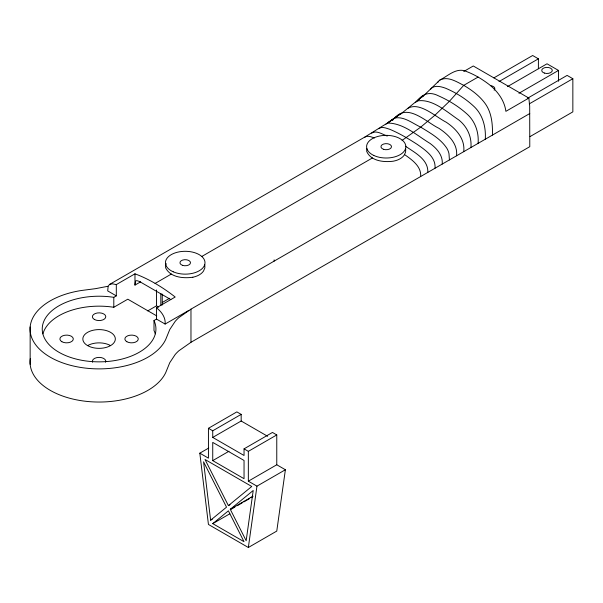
<?xml version="1.0" encoding="UTF-8"?>
<svg xmlns="http://www.w3.org/2000/svg" width="603" height="603" viewBox="0 0 603 603"><rect width="100%" height="100%" fill="white"/><g stroke="black" fill="none" stroke-linecap="round" stroke-linejoin="round"><path stroke-width="0.9" d="M538.396 68.765L538.396 58.823L532.653 55.506L493.887 77.885M140.672 281.812L134.974 285.098L135.517 281.058L136.806 280.629L139.316 281.405L170.837 299.593M405.736 149.039L405.578 152.212L404.093 155.333A19.507 12.444 5.9 0 1 393.148 161.22C383.855 162.395 370.875 161.152 366.692 151.421L366.858 148.617M208.759 448.014L199.819 453.17L208.434 524.452L248.346 547.494L256.961 486.154L285.385 469.745L276.769 464.77L248.346 481.186L248.346 451.345L276.769 434.936L276.769 464.77M285.385 469.745L276.769 531.085L248.346 547.494M166.27 263.677L165.606 265.003L165.629 267.845C170.325 277.486 183.395 278.586 192.847 277.237M422.507 96.812L439.806 80.086C448.21 75.835 456.87 66.699 467.016 71.719C475.013 74.84 482.377 79.317 489.176 84.518C497.55 91.189 504.485 100.49 505.887 111.336L528.854 98.07L529.683 106.068L529.781 146.68L190.97 342.293L178.857 350.788A68.968 39.821 0 0 0 175.194 354.504L169.752 362.704L165.765 372.503A69.028 39.851 0 0 1 86.862 401.41A69.028 39.851 0 0 1 30.361 358.438M437.642 82.566L438.615 81.201M400.369 114.351L423.291 95.696L415.331 102.653M430.467 89.327C433.972 84.601 440.846 86.523 445.481 88.181C455.589 92.447 465.064 98.297 473.159 105.721C482.702 114.065 486.108 126.954 485.272 139.218M386.01 124.135L400.972 113.552L387.397 123.057L365.086 136.896L109.535 284.435L108.148 286.289L107.703 290.902L116.311 295.877L116.311 284.593L134.974 273.815C149.499 279.227 163.006 287.48 175.179 297.023L156.509 307.801L156.509 319.085L153.999 320.54A56.848 32.818 0 0 1 104.04 361.725A56.848 32.818 0 0 1 42.451 326.17A56.848 32.818 0 0 1 113.801 297.332L116.311 295.877M408.156 108.223C419.65 101.568 436.014 117.103 446.107 122.153C455.996 128.643 465.245 138.946 463.737 151.654M378.835 128.733C381.85 125.944 386.417 128.386 389.711 129.268C399.45 133.346 408.555 138.773 417.397 144.494C425.319 150.109 435.961 157.059 435.027 168.229M371.621 133.173C376.408 129.864 382.596 134.514 387.239 136.044M364.476 137.401C367.34 134.982 371.456 137.054 374.516 137.951M210.62 520.193L226.524 507.161L203.565 461.823L210.62 520.193L212.248 519.258M228.394 505.631L251.76 486.47L205.02 459.486L228.394 505.631L230.014 504.696M212.769 523.638L228.394 510.831L244.011 541.675L212.769 523.638L229.826 513.794M230.256 509.309L253.215 490.488L246.16 540.71L230.256 509.309L252.996 496.179M392.651 120.434A11.05 6.384 60 0 1 394.611 118.075C407.749 102.766 426.253 122.213 438.931 128.318C448.142 134.454 457.941 143.604 456.561 155.8M393.834 118.625L387.397 123.057C403.384 122.952 416.997 135.524 430.09 143.461C436.61 148.308 443.137 155.288 442.203 164.084M402.088 140.409L420.713 127.143L435.027 115.12L449.386 101.327L463.737 85.347L478.096 77.056M529.781 113.53L190.97 309.135L178.857 317.63A68.968 39.821 0 0 0 175.194 321.354L169.752 329.555L165.765 339.346A69.028 39.851 0 0 1 50.275 357.21A69.028 39.851 0 0 1 81.217 290.533L95.56 288.656L107.899 286.282M463.775 71.471L473.28 65.983L528.854 98.07M498.998 81.563L538.396 58.823M42.934 333.843A56.848 32.818 0 0 1 113.801 307.274L127.798 299.194L156.742 315.904M155.077 283.44L171.358 274.041M201.53 256.622L372.458 157.941M507.44 86.644L547.011 63.797L558.491 70.423L558.491 81.277M518.927 93.269L558.491 70.423M147.735 310.892L156.509 305.827L158.664 307.07M162.252 302.51L169.556 298.289M527.715 98.146L567.106 75.398L572.85 78.714L572.85 111.872L530.052 136.579M529.246 103.889L572.85 78.714M199.819 453.17L208.434 458.144L208.434 428.303L236.858 411.887L241.17 414.374L241.17 421.007L212.738 437.416L212.738 430.791L241.17 414.374M212.738 460.624L244.042 478.699L244.042 460.458L212.738 442.391L212.738 460.624L228.982 451.248M212.738 437.416L244.042 455.491L244.042 448.858L272.466 432.449L276.769 434.936M230.828 509.429L234.891 507.085M237.326 505.676L242.195 502.864M243.823 501.922L249.506 498.643M251.134 497.709L252.755 496.766M156.509 319.085L165.124 324.06L188.882 310.372M109.535 284.435L112.475 283.825L116.311 284.593M439.806 80.086C447.81 75.865 456.592 81.789 463.737 85.347C471.569 89.953 479.031 95.462 484.571 102.751C491.633 111.932 492.734 123.901 492.455 135.08M394.611 118.075C403.995 116.085 412.618 123.427 420.713 127.143C430.173 132.977 440.544 138.698 446.808 148.21A11.05 6.384 60 0 1 448.979 153.712L449.423 159.923M241.17 421.007L267.649 436.301M208.434 428.303L212.738 430.791M244.042 448.858L248.346 451.345M248.346 481.186L256.961 486.154M405.548 146.258C414.638 152.582 428.447 159.358 427.821 172.39M404.485 154.526C411.819 159.727 421.489 166.232 420.668 176.521M156.509 307.801C161.438 311.713 165.772 317.404 165.124 324.06M274.116 259.878L274.154 261.107M470.92 147.509C471.923 136.889 467.137 126.54 458.808 119.974C447.057 112.06 432.185 98.266 417.08 100.98C422.809 93.488 429.886 91.49 438.306 95.749C448.3 100.166 457.752 105.894 465.983 113.1C474.908 120.449 479.038 132.004 478.096 143.363M204.824 264.8L204.847 267.92L203.52 271.041A19.665 12.542 5.9 0 1 192.847 277.237M190.97 309.135L190.97 342.293M162.252 294.113L162.252 304.997M160.82 293.39L160.82 305.51M156.509 289.968L156.509 305.827M153.999 320.54L153.999 330.482A56.848 32.818 0 0 1 155.235 333.843M134.974 273.815L134.974 285.098M113.801 297.332L113.801 307.274M30.15 326.947L30.15 364.272M92.613 362.252A6.701 3.867 0 0 1 99.088 357.383A6.701 3.867 0 0 1 105.555 362.252M87.601 345.609A16.243 9.377 0 0 0 114.774 341.404A16.243 9.377 0 0 0 94.882 329.916A16.243 9.377 0 0 0 87.601 345.609A16.243 9.377 0 0 1 110.568 345.609M490.948 85.716A5.276 3.045 0 0 1 494.151 90.186M94.347 319.439A6.701 3.867 0 0 0 105.555 317.706A6.701 3.867 0 0 0 97.354 312.972A6.701 3.867 0 0 0 94.347 319.439M61.86 341.713A6.701 3.867 0 0 0 73.076 339.979A6.701 3.867 0 0 0 64.868 335.238A6.701 3.867 0 0 0 61.86 341.713M126.834 341.713A6.701 3.867 0 0 0 138.042 339.979A6.701 3.867 0 0 0 129.833 335.238A6.701 3.867 0 0 0 126.834 341.713M373.785 155.446A19.62 11.329 0 0 0 405.578 148.511A19.62 11.329 0 0 0 379.287 136.082A19.62 11.329 0 0 0 373.785 155.446M383.576 149.318A5.276 3.045 0 0 0 391.498 146.68A5.276 3.045 0 0 0 383.576 144.042A5.276 3.045 0 0 0 383.576 149.318M173.227 271.802A19.778 11.419 0 0 0 204.839 264.182A19.778 11.419 0 0 0 177.606 252.182A19.778 11.419 0 0 0 173.227 271.802M182.558 265.35A5.276 3.045 0 0 0 190.503 262.742A5.276 3.045 0 0 0 182.611 260.074A5.276 3.045 0 0 0 182.558 265.35M544.366 73.069A5.276 3.045 0 0 0 552.288 70.423A5.276 3.045 0 0 0 544.366 67.785A5.276 3.045 0 0 0 544.366 73.069"/></g></svg>
